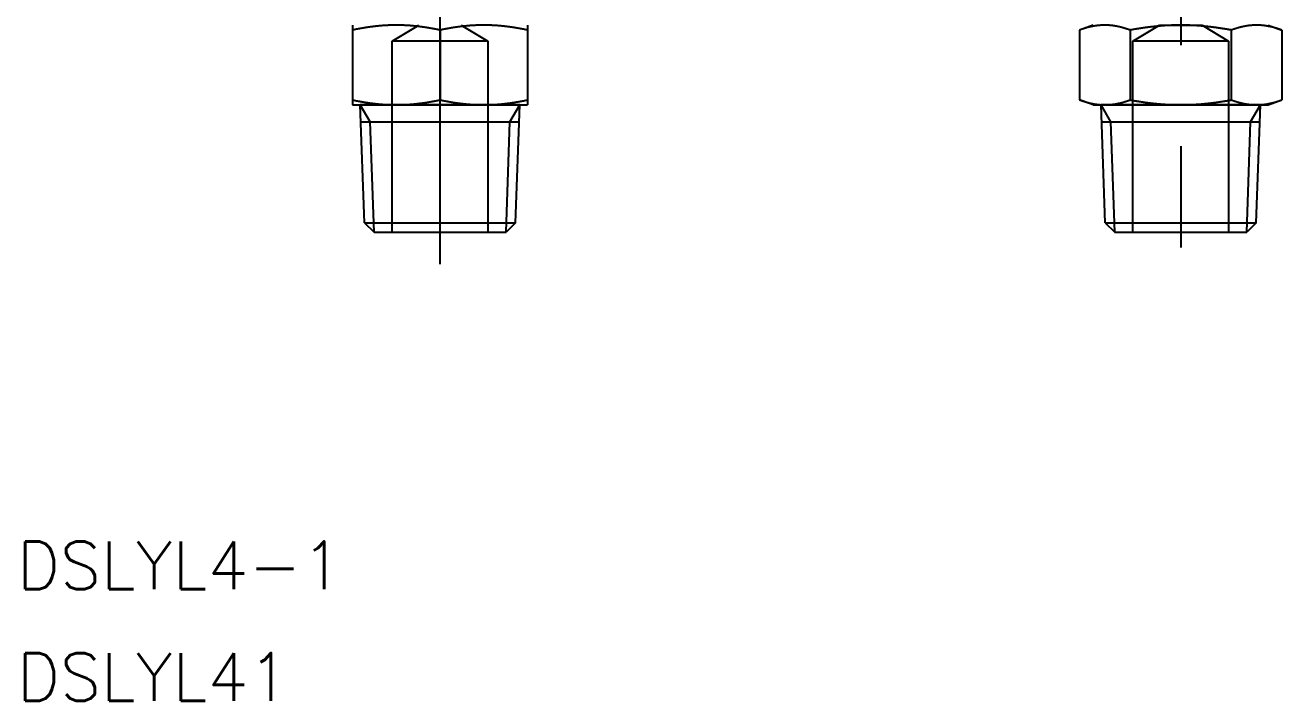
# Model space of a CAD drawing. Extents: x -72.6 to 11.1, y -57.8 to 40.1.
# Drawn here: x -72.6 to 6.4, y -57.8 to -15.4 of the extents above; entities that cross this region are included whole.
import ezdxf

# ---------------------------------------------------------------- set-up
doc = ezdxf.new("R2010")
doc.units = 0
doc.linetypes.add('CENTER', pattern=[50.8, 31.75, -6.35, 6.35, -6.35])
doc.linetypes.add('DASHED', pattern=[19.05, 12.7, -6.35])
doc.layers.get('0').update_dxf_attribs({"linetype": 'CONTINUOUS'})
doc.layers.add('CENTER', color=1, linetype='CENTER')
doc.styles.get("Standard").update_dxf_attribs({"font": 'txt.shx', "height": 3, "bigfont": 'bigfont.shx'})

msp = doc.modelspace()

# ---------------------------------------------------------------- linework, layer by layer
at = {"color": 7, "linetype": 'CONTINUOUS'}
for p, q in [((-52.012, -15.4), (-52.012, -15.71)), ((-52.012, -15.71), (-52.012, -20.09)), ((-46.512, -15.71), (-46.512, -20.09)), ((-41.012, -15.4), (-41.012, -15.71)), ((-41.012, -15.71), (-41.012, -20.09)), ((-5.5, -15.4), (-6.351, -15.71)), ((-6.351, -15.71), (-6.351, -20.09)), ((-3.175, -15.71), (-3.175, -20.09)), ((3.175, -15.71), (3.175, -20.09)), ((5.5, -15.4), (6.351, -15.71)), ((6.351, -15.71), (6.351, -20.09)), ((-52.012, -20.09), (-52.012, -20.4)), ((-52.012, -20.4), (-49.262, -20.4)), ((-41.507, -20.4), (-51.516, -20.4)), ((-51.258, -27.798), (-51.516, -20.4)), ((-49.262, -20.4), (-43.762, -20.4)), ((-43.762, -20.4), (-41.012, -20.4)), ((-41.765, -27.798), (-41.507, -20.4)), ((-41.012, -20.09), (-41.012, -20.4)), ((-5.5, -20.4), (-6.351, -20.09)), ((-5.5, -20.4), (-4.763, -20.4)), ((5.005, -20.4), (-5.005, -20.4)), ((-4.746, -27.798), (-5.005, -20.4)), ((-4.763, -20.4), (0, -20.4)), ((0, -20.4), (4.763, -20.4)), ((4.746, -27.798), (5.005, -20.4)), ((4.763, -20.4), (5.5, -20.4)), ((5.5, -20.4), (6.351, -20.09)), ((-51.479, -21.471), (-41.544, -21.471)), ((-4.967, -21.471), (4.967, -21.471)), ((-51.258, -27.798), (-41.765, -27.798)), ((-51.258, -27.798), (-50.656, -28.4)), ((-50.656, -28.4), (-42.367, -28.4)), ((-41.765, -27.798), (-42.367, -28.4)), ((-4.746, -27.798), (4.746, -27.798)), ((-4.746, -27.798), (-4.144, -28.4)), ((-4.144, -28.4), (4.144, -28.4)), ((4.746, -27.798), (4.144, -28.4))]:
    msp.add_line(p, q, dxfattribs=at)
at = {"color": 3, "linetype": 'DASHED'}
for p, q in [((-49.512, -16.4), (-47.847, -15.4)), ((-45.176, -15.4), (-43.512, -16.4)), ((-3, -16.4), (-1.336, -15.4)), ((-1.336, -15.4), (1.336, -15.4)), ((1.336, -15.4), (3, -16.4)), ((-43.512, -16.4), (-49.512, -16.4)), ((-49.512, -28.4), (-49.512, -16.4)), ((-43.512, -16.4), (-43.512, -28.4)), ((3, -16.4), (-3, -16.4)), ((-3, -28.4), (-3, -16.4)), ((3, -16.4), (3, -28.4))]:
    msp.add_line(p, q, dxfattribs=at)
at = {"color": 3, "linetype": 'CONTINUOUS'}
for p, q in [((-50.898, -21.471), (-51.516, -20.4)), ((-42.125, -21.471), (-41.507, -20.4)), ((-4.386, -21.471), (-5.005, -20.4)), ((4.386, -21.471), (5.005, -20.4)), ((-50.656, -28.4), (-50.898, -21.471)), ((-42.367, -28.4), (-42.125, -21.471)), ((-4.144, -28.4), (-4.386, -21.471)), ((4.144, -28.4), (4.386, -21.471))]:
    msp.add_line(p, q, dxfattribs=at)
at = {"color": 7}
for points in [[(-49.262, -15.4, 0), (-49.291, -15.4, 0), (-49.32, -15.4, 0), (-49.349, -15.4, 0), (-49.378, -15.401, 0), (-49.407, -15.401, 0), (-49.436, -15.401, 0), (-49.465, -15.402, 0), (-49.494, -15.402, 0), (-49.523, -15.403, 0), (-49.552, -15.404, 0), (-49.581, -15.405, 0), (-49.609, -15.405, 0), (-49.638, -15.406, 0), (-49.667, -15.407, 0), (-49.695, -15.408, 0), (-49.724, -15.409, 0), (-49.753, -15.411, 0), (-49.781, -15.412, 0), (-49.81, -15.413, 0), (-49.838, -15.415, 0), (-49.867, -15.416, 0), (-49.895, -15.418, 0), (-49.924, -15.419, 0), (-49.952, -15.421, 0), (-49.98, -15.423, 0), (-50.009, -15.425, 0), (-50.037, -15.426, 0), (-50.066, -15.428, 0), (-50.094, -15.43, 0), (-50.122, -15.432, 0), (-50.151, -15.435, 0), (-50.179, -15.437, 0), (-50.207, -15.439, 0), (-50.236, -15.441, 0), (-50.264, -15.444, 0), (-50.292, -15.446, 0), (-50.321, -15.449, 0), (-50.349, -15.451, 0), (-50.377, -15.454, 0), (-50.406, -15.457, 0), (-50.434, -15.46, 0), (-50.463, -15.463, 0), (-50.491, -15.466, 0), (-50.519, -15.469, 0), (-50.548, -15.472, 0), (-50.576, -15.475, 0), (-50.605, -15.478, 0), (-50.633, -15.481, 0), (-50.661, -15.485, 0), (-50.69, -15.488, 0), (-50.718, -15.492, 0), (-50.747, -15.495, 0), (-50.776, -15.499, 0), (-50.804, -15.502, 0), (-50.833, -15.506, 0), (-50.861, -15.51, 0), (-50.89, -15.514, 0), (-50.919, -15.518, 0), (-50.947, -15.522, 0), (-50.976, -15.526, 0), (-51.005, -15.53, 0), (-51.034, -15.534, 0), (-51.062, -15.538, 0), (-51.091, -15.543, 0), (-51.12, -15.547, 0), (-51.149, -15.552, 0), (-51.178, -15.556, 0), (-51.207, -15.561, 0), (-51.236, -15.565, 0), (-51.265, -15.57, 0), (-51.295, -15.575, 0), (-51.324, -15.58, 0), (-51.353, -15.585, 0), (-51.382, -15.589, 0), (-51.412, -15.595, 0), (-51.441, -15.6, 0), (-51.471, -15.605, 0), (-51.5, -15.61, 0), (-51.53, -15.615, 0), (-51.559, -15.621, 0), (-51.589, -15.626, 0), (-51.619, -15.632, 0), (-51.649, -15.637, 0), (-51.678, -15.643, 0), (-51.708, -15.649, 0), (-51.738, -15.655, 0), (-51.769, -15.66, 0), (-51.799, -15.666, 0), (-51.829, -15.672, 0), (-51.859, -15.678, 0), (-51.889, -15.684, 0), (-51.92, -15.691, 0), (-51.95, -15.697, 0), (-51.981, -15.703, 0), (-52.012, -15.71, 0)], [(-46.512, -15.71, 0), (-46.542, -15.703, 0), (-46.573, -15.697, 0), (-46.603, -15.691, 0), (-46.634, -15.684, 0), (-46.664, -15.678, 0), (-46.694, -15.672, 0), (-46.724, -15.666, 0), (-46.755, -15.66, 0), (-46.785, -15.655, 0), (-46.815, -15.649, 0), (-46.845, -15.643, 0), (-46.875, -15.637, 0), (-46.904, -15.632, 0), (-46.934, -15.626, 0), (-46.964, -15.621, 0), (-46.993, -15.615, 0), (-47.023, -15.61, 0), (-47.053, -15.605, 0), (-47.082, -15.6, 0), (-47.111, -15.595, 0), (-47.141, -15.589, 0), (-47.17, -15.585, 0), (-47.199, -15.58, 0), (-47.228, -15.575, 0), (-47.258, -15.57, 0), (-47.287, -15.565, 0), (-47.316, -15.561, 0), (-47.345, -15.556, 0), (-47.374, -15.552, 0), (-47.403, -15.547, 0), (-47.432, -15.543, 0), (-47.461, -15.538, 0), (-47.489, -15.534, 0), (-47.518, -15.53, 0), (-47.547, -15.526, 0), (-47.576, -15.522, 0), (-47.605, -15.518, 0), (-47.633, -15.514, 0), (-47.662, -15.51, 0), (-47.69, -15.506, 0), (-47.719, -15.502, 0), (-47.748, -15.499, 0), (-47.776, -15.495, 0), (-47.805, -15.492, 0), (-47.833, -15.488, 0), (-47.862, -15.485, 0), (-47.89, -15.481, 0), (-47.919, -15.478, 0), (-47.947, -15.475, 0), (-47.975, -15.472, 0), (-48.004, -15.469, 0), (-48.032, -15.466, 0), (-48.06, -15.463, 0), (-48.089, -15.46, 0), (-48.117, -15.457, 0), (-48.146, -15.454, 0), (-48.174, -15.451, 0), (-48.202, -15.449, 0), (-48.231, -15.446, 0), (-48.259, -15.444, 0), (-48.287, -15.441, 0), (-48.316, -15.439, 0), (-48.344, -15.437, 0), (-48.372, -15.435, 0), (-48.401, -15.432, 0), (-48.429, -15.43, 0), (-48.458, -15.428, 0), (-48.486, -15.426, 0), (-48.514, -15.425, 0), (-48.543, -15.423, 0), (-48.571, -15.421, 0), (-48.599, -15.419, 0), (-48.628, -15.418, 0), (-48.656, -15.416, 0), (-48.685, -15.415, 0), (-48.714, -15.413, 0), (-48.742, -15.412, 0), (-48.771, -15.411, 0), (-48.799, -15.409, 0), (-48.828, -15.408, 0), (-48.856, -15.407, 0), (-48.885, -15.406, 0), (-48.914, -15.405, 0), (-48.943, -15.405, 0), (-48.971, -15.404, 0), (-49, -15.403, 0), (-49.029, -15.402, 0), (-49.058, -15.402, 0), (-49.087, -15.401, 0), (-49.116, -15.401, 0), (-49.145, -15.401, 0), (-49.174, -15.4, 0), (-49.203, -15.4, 0), (-49.232, -15.4, 0), (-49.262, -15.4, 0)], [(-43.762, -15.4, 0), (-43.791, -15.4, 0), (-43.82, -15.4, 0), (-43.849, -15.4, 0), (-43.878, -15.401, 0), (-43.907, -15.401, 0), (-43.936, -15.401, 0), (-43.965, -15.402, 0), (-43.994, -15.402, 0), (-44.023, -15.403, 0), (-44.052, -15.404, 0), (-44.081, -15.405, 0), (-44.109, -15.405, 0), (-44.138, -15.406, 0), (-44.167, -15.407, 0), (-44.195, -15.408, 0), (-44.224, -15.409, 0), (-44.253, -15.411, 0), (-44.281, -15.412, 0), (-44.31, -15.413, 0), (-44.338, -15.415, 0), (-44.367, -15.416, 0), (-44.395, -15.418, 0), (-44.424, -15.419, 0), (-44.452, -15.421, 0), (-44.48, -15.423, 0), (-44.509, -15.425, 0), (-44.537, -15.426, 0), (-44.566, -15.428, 0), (-44.594, -15.43, 0), (-44.622, -15.432, 0), (-44.651, -15.435, 0), (-44.679, -15.437, 0), (-44.707, -15.439, 0), (-44.736, -15.441, 0), (-44.764, -15.444, 0), (-44.792, -15.446, 0), (-44.821, -15.449, 0), (-44.849, -15.451, 0), (-44.877, -15.454, 0), (-44.906, -15.457, 0), (-44.934, -15.46, 0), (-44.963, -15.463, 0), (-44.991, -15.466, 0), (-45.019, -15.469, 0), (-45.048, -15.472, 0), (-45.076, -15.475, 0), (-45.105, -15.478, 0), (-45.133, -15.481, 0), (-45.161, -15.485, 0), (-45.19, -15.488, 0), (-45.218, -15.492, 0), (-45.247, -15.495, 0), (-45.276, -15.499, 0), (-45.304, -15.502, 0), (-45.333, -15.506, 0), (-45.361, -15.51, 0), (-45.39, -15.514, 0), (-45.419, -15.518, 0), (-45.447, -15.522, 0), (-45.476, -15.526, 0), (-45.505, -15.53, 0), (-45.534, -15.534, 0), (-45.562, -15.538, 0), (-45.591, -15.543, 0), (-45.62, -15.547, 0), (-45.649, -15.552, 0), (-45.678, -15.556, 0), (-45.707, -15.561, 0), (-45.736, -15.565, 0), (-45.765, -15.57, 0), (-45.795, -15.575, 0), (-45.824, -15.58, 0), (-45.853, -15.585, 0), (-45.882, -15.589, 0), (-45.912, -15.595, 0), (-45.941, -15.6, 0), (-45.971, -15.605, 0), (-46, -15.61, 0), (-46.03, -15.615, 0), (-46.059, -15.621, 0), (-46.089, -15.626, 0), (-46.119, -15.632, 0), (-46.149, -15.637, 0), (-46.178, -15.643, 0), (-46.208, -15.649, 0), (-46.238, -15.655, 0), (-46.269, -15.66, 0), (-46.299, -15.666, 0), (-46.329, -15.672, 0), (-46.359, -15.678, 0), (-46.389, -15.684, 0), (-46.42, -15.691, 0), (-46.45, -15.697, 0), (-46.481, -15.703, 0), (-46.512, -15.71, 0)], [(-41.012, -15.71, 0), (-41.042, -15.703, 0), (-41.073, -15.697, 0), (-41.103, -15.691, 0), (-41.134, -15.684, 0), (-41.164, -15.678, 0), (-41.194, -15.672, 0), (-41.224, -15.666, 0), (-41.255, -15.66, 0), (-41.285, -15.655, 0), (-41.315, -15.649, 0), (-41.345, -15.643, 0), (-41.375, -15.637, 0), (-41.404, -15.632, 0), (-41.434, -15.626, 0), (-41.464, -15.621, 0), (-41.493, -15.615, 0), (-41.523, -15.61, 0), (-41.553, -15.605, 0), (-41.582, -15.6, 0), (-41.611, -15.595, 0), (-41.641, -15.589, 0), (-41.67, -15.585, 0), (-41.699, -15.58, 0), (-41.728, -15.575, 0), (-41.758, -15.57, 0), (-41.787, -15.565, 0), (-41.816, -15.561, 0), (-41.845, -15.556, 0), (-41.874, -15.552, 0), (-41.903, -15.547, 0), (-41.932, -15.543, 0), (-41.961, -15.538, 0), (-41.989, -15.534, 0), (-42.018, -15.53, 0), (-42.047, -15.526, 0), (-42.076, -15.522, 0), (-42.105, -15.518, 0), (-42.133, -15.514, 0), (-42.162, -15.51, 0), (-42.19, -15.506, 0), (-42.219, -15.502, 0), (-42.248, -15.499, 0), (-42.276, -15.495, 0), (-42.305, -15.492, 0), (-42.333, -15.488, 0), (-42.362, -15.485, 0), (-42.39, -15.481, 0), (-42.419, -15.478, 0), (-42.447, -15.475, 0), (-42.475, -15.472, 0), (-42.504, -15.469, 0), (-42.532, -15.466, 0), (-42.56, -15.463, 0), (-42.589, -15.46, 0), (-42.617, -15.457, 0), (-42.646, -15.454, 0), (-42.674, -15.451, 0), (-42.702, -15.449, 0), (-42.731, -15.446, 0), (-42.759, -15.444, 0), (-42.787, -15.441, 0), (-42.816, -15.439, 0), (-42.844, -15.437, 0), (-42.872, -15.435, 0), (-42.901, -15.432, 0), (-42.929, -15.43, 0), (-42.958, -15.428, 0), (-42.986, -15.426, 0), (-43.014, -15.425, 0), (-43.043, -15.423, 0), (-43.071, -15.421, 0), (-43.099, -15.419, 0), (-43.128, -15.418, 0), (-43.156, -15.416, 0), (-43.185, -15.415, 0), (-43.214, -15.413, 0), (-43.242, -15.412, 0), (-43.271, -15.411, 0), (-43.299, -15.409, 0), (-43.328, -15.408, 0), (-43.356, -15.407, 0), (-43.385, -15.406, 0), (-43.414, -15.405, 0), (-43.443, -15.405, 0), (-43.471, -15.404, 0), (-43.5, -15.403, 0), (-43.529, -15.402, 0), (-43.558, -15.402, 0), (-43.587, -15.401, 0), (-43.616, -15.401, 0), (-43.645, -15.401, 0), (-43.674, -15.4, 0), (-43.703, -15.4, 0), (-43.732, -15.4, 0), (-43.762, -15.4, 0)], [(-4.763, -15.4, 0), (-4.78, -15.4, 0), (-4.797, -15.4, 0), (-4.814, -15.4, 0), (-4.83, -15.401, 0), (-4.847, -15.401, 0), (-4.864, -15.401, 0), (-4.881, -15.402, 0), (-4.897, -15.402, 0), (-4.914, -15.403, 0), (-4.931, -15.404, 0), (-4.947, -15.405, 0), (-4.964, -15.405, 0), (-4.98, -15.406, 0), (-4.997, -15.407, 0), (-5.014, -15.408, 0), (-5.03, -15.409, 0), (-5.047, -15.411, 0), (-5.063, -15.412, 0), (-5.08, -15.413, 0), (-5.096, -15.415, 0), (-5.112, -15.416, 0), (-5.129, -15.418, 0), (-5.145, -15.419, 0), (-5.162, -15.421, 0), (-5.178, -15.423, 0), (-5.195, -15.425, 0), (-5.211, -15.426, 0), (-5.227, -15.428, 0), (-5.244, -15.43, 0), (-5.26, -15.432, 0), (-5.277, -15.435, 0), (-5.293, -15.437, 0), (-5.309, -15.439, 0), (-5.326, -15.441, 0), (-5.342, -15.444, 0), (-5.358, -15.446, 0), (-5.375, -15.449, 0), (-5.391, -15.451, 0), (-5.407, -15.454, 0), (-5.424, -15.457, 0), (-5.44, -15.46, 0), (-5.457, -15.463, 0), (-5.473, -15.466, 0), (-5.489, -15.469, 0), (-5.506, -15.472, 0), (-5.522, -15.475, 0), (-5.539, -15.478, 0), (-5.555, -15.481, 0), (-5.571, -15.485, 0), (-5.588, -15.488, 0), (-5.604, -15.492, 0), (-5.621, -15.495, 0), (-5.637, -15.499, 0), (-5.654, -15.502, 0), (-5.67, -15.506, 0), (-5.687, -15.51, 0), (-5.703, -15.514, 0), (-5.72, -15.518, 0), (-5.736, -15.522, 0), (-5.753, -15.526, 0), (-5.77, -15.53, 0), (-5.786, -15.534, 0), (-5.803, -15.538, 0), (-5.82, -15.543, 0), (-5.836, -15.547, 0), (-5.853, -15.552, 0), (-5.87, -15.556, 0), (-5.886, -15.561, 0), (-5.903, -15.565, 0), (-5.92, -15.57, 0), (-5.937, -15.575, 0), (-5.954, -15.58, 0), (-5.971, -15.585, 0), (-5.988, -15.589, 0), (-6.005, -15.595, 0), (-6.022, -15.6, 0), (-6.039, -15.605, 0), (-6.056, -15.61, 0), (-6.073, -15.615, 0), (-6.09, -15.621, 0), (-6.107, -15.626, 0), (-6.124, -15.632, 0), (-6.141, -15.637, 0), (-6.159, -15.643, 0), (-6.176, -15.649, 0), (-6.193, -15.655, 0), (-6.21, -15.66, 0), (-6.228, -15.666, 0), (-6.245, -15.672, 0), (-6.263, -15.678, 0), (-6.28, -15.684, 0), (-6.298, -15.691, 0), (-6.316, -15.697, 0), (-6.333, -15.703, 0), (-6.351, -15.71, 0)], [(-3.175, -15.71, 0), (-3.193, -15.703, 0), (-3.211, -15.697, 0), (-3.228, -15.691, 0), (-3.246, -15.684, 0), (-3.263, -15.678, 0), (-3.281, -15.672, 0), (-3.298, -15.666, 0), (-3.316, -15.66, 0), (-3.333, -15.655, 0), (-3.35, -15.649, 0), (-3.368, -15.643, 0), (-3.385, -15.637, 0), (-3.402, -15.632, 0), (-3.419, -15.626, 0), (-3.437, -15.621, 0), (-3.454, -15.615, 0), (-3.471, -15.61, 0), (-3.488, -15.605, 0), (-3.505, -15.6, 0), (-3.522, -15.595, 0), (-3.539, -15.589, 0), (-3.556, -15.585, 0), (-3.573, -15.58, 0), (-3.589, -15.575, 0), (-3.606, -15.57, 0), (-3.623, -15.565, 0), (-3.64, -15.561, 0), (-3.657, -15.556, 0), (-3.673, -15.552, 0), (-3.69, -15.547, 0), (-3.707, -15.543, 0), (-3.723, -15.538, 0), (-3.74, -15.534, 0), (-3.757, -15.53, 0), (-3.773, -15.526, 0), (-3.79, -15.522, 0), (-3.806, -15.518, 0), (-3.823, -15.514, 0), (-3.84, -15.51, 0), (-3.856, -15.506, 0), (-3.873, -15.502, 0), (-3.889, -15.499, 0), (-3.906, -15.495, 0), (-3.922, -15.492, 0), (-3.938, -15.488, 0), (-3.955, -15.485, 0), (-3.971, -15.481, 0), (-3.988, -15.478, 0), (-4.004, -15.475, 0), (-4.021, -15.472, 0), (-4.037, -15.469, 0), (-4.053, -15.466, 0), (-4.07, -15.463, 0), (-4.086, -15.46, 0), (-4.102, -15.457, 0), (-4.119, -15.454, 0), (-4.135, -15.451, 0), (-4.152, -15.449, 0), (-4.168, -15.446, 0), (-4.184, -15.444, 0), (-4.201, -15.441, 0), (-4.217, -15.439, 0), (-4.233, -15.437, 0), (-4.25, -15.435, 0), (-4.266, -15.432, 0), (-4.283, -15.43, 0), (-4.299, -15.428, 0), (-4.315, -15.426, 0), (-4.332, -15.425, 0), (-4.348, -15.423, 0), (-4.364, -15.421, 0), (-4.381, -15.419, 0), (-4.397, -15.418, 0), (-4.414, -15.416, 0), (-4.43, -15.415, 0), (-4.447, -15.413, 0), (-4.463, -15.412, 0), (-4.48, -15.411, 0), (-4.496, -15.409, 0), (-4.513, -15.408, 0), (-4.529, -15.407, 0), (-4.546, -15.406, 0), (-4.562, -15.405, 0), (-4.579, -15.405, 0), (-4.596, -15.404, 0), (-4.612, -15.403, 0), (-4.629, -15.402, 0), (-4.646, -15.402, 0), (-4.662, -15.401, 0), (-4.679, -15.401, 0), (-4.696, -15.401, 0), (-4.713, -15.4, 0), (-4.729, -15.4, 0), (-4.746, -15.4, 0), (-4.763, -15.4, 0)], [(0, -15.4, 0), (-0.034, -15.4, 0), (-0.067, -15.4, 0), (-0.101, -15.4, 0), (-0.135, -15.401, 0), (-0.168, -15.401, 0), (-0.202, -15.401, 0), (-0.235, -15.402, 0), (-0.268, -15.402, 0), (-0.302, -15.403, 0), (-0.335, -15.404, 0), (-0.368, -15.405, 0), (-0.402, -15.405, 0), (-0.435, -15.406, 0), (-0.468, -15.407, 0), (-0.501, -15.408, 0), (-0.534, -15.409, 0), (-0.567, -15.411, 0), (-0.6, -15.412, 0), (-0.633, -15.413, 0), (-0.666, -15.415, 0), (-0.699, -15.416, 0), (-0.732, -15.418, 0), (-0.764, -15.419, 0), (-0.797, -15.421, 0), (-0.83, -15.423, 0), (-0.863, -15.425, 0), (-0.896, -15.426, 0), (-0.928, -15.428, 0), (-0.961, -15.43, 0), (-0.994, -15.432, 0), (-1.027, -15.435, 0), (-1.059, -15.437, 0), (-1.092, -15.439, 0), (-1.125, -15.441, 0), (-1.158, -15.444, 0), (-1.19, -15.446, 0), (-1.223, -15.449, 0), (-1.256, -15.451, 0), (-1.289, -15.454, 0), (-1.321, -15.457, 0), (-1.354, -15.46, 0), (-1.387, -15.463, 0), (-1.42, -15.466, 0), (-1.452, -15.469, 0), (-1.485, -15.472, 0), (-1.518, -15.475, 0), (-1.551, -15.478, 0), (-1.584, -15.481, 0), (-1.617, -15.485, 0), (-1.649, -15.488, 0), (-1.682, -15.492, 0), (-1.715, -15.495, 0), (-1.748, -15.499, 0), (-1.781, -15.502, 0), (-1.814, -15.506, 0), (-1.847, -15.51, 0), (-1.88, -15.514, 0), (-1.913, -15.518, 0), (-1.947, -15.522, 0), (-1.98, -15.526, 0), (-2.013, -15.53, 0), (-2.046, -15.534, 0), (-2.079, -15.538, 0), (-2.113, -15.543, 0), (-2.146, -15.547, 0), (-2.18, -15.552, 0), (-2.213, -15.556, 0), (-2.247, -15.561, 0), (-2.28, -15.565, 0), (-2.314, -15.57, 0), (-2.348, -15.575, 0), (-2.381, -15.58, 0), (-2.415, -15.585, 0), (-2.449, -15.589, 0), (-2.483, -15.595, 0), (-2.517, -15.6, 0), (-2.551, -15.605, 0), (-2.585, -15.61, 0), (-2.619, -15.615, 0), (-2.653, -15.621, 0), (-2.688, -15.626, 0), (-2.722, -15.632, 0), (-2.756, -15.637, 0), (-2.791, -15.643, 0), (-2.825, -15.649, 0), (-2.86, -15.655, 0), (-2.895, -15.66, 0), (-2.93, -15.666, 0), (-2.964, -15.672, 0), (-2.999, -15.678, 0), (-3.034, -15.684, 0), (-3.07, -15.691, 0), (-3.105, -15.697, 0), (-3.14, -15.703, 0), (-3.175, -15.71, 0)], [(3.175, -15.71, 0), (3.14, -15.703, 0), (3.105, -15.697, 0), (3.07, -15.691, 0), (3.034, -15.684, 0), (2.999, -15.678, 0), (2.964, -15.672, 0), (2.93, -15.666, 0), (2.895, -15.66, 0), (2.86, -15.655, 0), (2.825, -15.649, 0), (2.791, -15.643, 0), (2.756, -15.637, 0), (2.722, -15.632, 0), (2.688, -15.626, 0), (2.653, -15.621, 0), (2.619, -15.615, 0), (2.585, -15.61, 0), (2.551, -15.605, 0), (2.517, -15.6, 0), (2.483, -15.595, 0), (2.449, -15.589, 0), (2.415, -15.585, 0), (2.381, -15.58, 0), (2.348, -15.575, 0), (2.314, -15.57, 0), (2.28, -15.565, 0), (2.247, -15.561, 0), (2.213, -15.556, 0), (2.18, -15.552, 0), (2.146, -15.547, 0), (2.113, -15.543, 0), (2.079, -15.538, 0), (2.046, -15.534, 0), (2.013, -15.53, 0), (1.98, -15.526, 0), (1.947, -15.522, 0), (1.913, -15.518, 0), (1.88, -15.514, 0), (1.847, -15.51, 0), (1.814, -15.506, 0), (1.781, -15.502, 0), (1.748, -15.499, 0), (1.715, -15.495, 0), (1.682, -15.492, 0), (1.649, -15.488, 0), (1.617, -15.485, 0), (1.584, -15.481, 0), (1.551, -15.478, 0), (1.518, -15.475, 0), (1.485, -15.472, 0), (1.452, -15.469, 0), (1.42, -15.466, 0), (1.387, -15.463, 0), (1.354, -15.46, 0), (1.321, -15.457, 0), (1.289, -15.454, 0), (1.256, -15.451, 0), (1.223, -15.449, 0), (1.19, -15.446, 0), (1.158, -15.444, 0), (1.125, -15.441, 0), (1.092, -15.439, 0), (1.059, -15.437, 0), (1.027, -15.435, 0), (0.994, -15.432, 0), (0.961, -15.43, 0), (0.928, -15.428, 0), (0.896, -15.426, 0), (0.863, -15.425, 0), (0.83, -15.423, 0), (0.797, -15.421, 0), (0.764, -15.419, 0), (0.732, -15.418, 0), (0.699, -15.416, 0), (0.666, -15.415, 0), (0.633, -15.413, 0), (0.6, -15.412, 0), (0.567, -15.411, 0), (0.534, -15.409, 0), (0.501, -15.408, 0), (0.468, -15.407, 0), (0.435, -15.406, 0), (0.402, -15.405, 0), (0.368, -15.405, 0), (0.335, -15.404, 0), (0.302, -15.403, 0), (0.268, -15.402, 0), (0.235, -15.402, 0), (0.202, -15.401, 0), (0.168, -15.401, 0), (0.135, -15.401, 0), (0.101, -15.4, 0), (0.067, -15.4, 0), (0.034, -15.4, 0), (0, -15.4, 0)], [(4.763, -15.4, 0), (4.746, -15.4, 0), (4.729, -15.4, 0), (4.713, -15.4, 0), (4.696, -15.401, 0), (4.679, -15.401, 0), (4.662, -15.401, 0), (4.646, -15.402, 0), (4.629, -15.402, 0), (4.612, -15.403, 0), (4.596, -15.404, 0), (4.579, -15.405, 0), (4.562, -15.405, 0), (4.546, -15.406, 0), (4.529, -15.407, 0), (4.513, -15.408, 0), (4.496, -15.409, 0), (4.48, -15.411, 0), (4.463, -15.412, 0), (4.447, -15.413, 0), (4.43, -15.415, 0), (4.414, -15.416, 0), (4.397, -15.418, 0), (4.381, -15.419, 0), (4.364, -15.421, 0), (4.348, -15.423, 0), (4.332, -15.425, 0), (4.315, -15.426, 0), (4.299, -15.428, 0), (4.283, -15.43, 0), (4.266, -15.432, 0), (4.25, -15.435, 0), (4.233, -15.437, 0), (4.217, -15.439, 0), (4.201, -15.441, 0), (4.184, -15.444, 0), (4.168, -15.446, 0), (4.152, -15.449, 0), (4.135, -15.451, 0), (4.119, -15.454, 0), (4.102, -15.457, 0), (4.086, -15.46, 0), (4.07, -15.463, 0), (4.053, -15.466, 0), (4.037, -15.469, 0), (4.021, -15.472, 0), (4.004, -15.475, 0), (3.988, -15.478, 0), (3.971, -15.481, 0), (3.955, -15.485, 0), (3.938, -15.488, 0), (3.922, -15.492, 0), (3.906, -15.495, 0), (3.889, -15.499, 0), (3.873, -15.502, 0), (3.856, -15.506, 0), (3.84, -15.51, 0), (3.823, -15.514, 0), (3.806, -15.518, 0), (3.79, -15.522, 0), (3.773, -15.526, 0), (3.757, -15.53, 0), (3.74, -15.534, 0), (3.723, -15.538, 0), (3.707, -15.543, 0), (3.69, -15.547, 0), (3.673, -15.552, 0), (3.657, -15.556, 0), (3.64, -15.561, 0), (3.623, -15.565, 0), (3.606, -15.57, 0), (3.589, -15.575, 0), (3.573, -15.58, 0), (3.556, -15.585, 0), (3.539, -15.589, 0), (3.522, -15.595, 0), (3.505, -15.6, 0), (3.488, -15.605, 0), (3.471, -15.61, 0), (3.454, -15.615, 0), (3.437, -15.621, 0), (3.419, -15.626, 0), (3.402, -15.632, 0), (3.385, -15.637, 0), (3.368, -15.643, 0), (3.35, -15.649, 0), (3.333, -15.655, 0), (3.316, -15.66, 0), (3.298, -15.666, 0), (3.281, -15.672, 0), (3.263, -15.678, 0), (3.246, -15.684, 0), (3.228, -15.691, 0), (3.211, -15.697, 0), (3.193, -15.703, 0), (3.175, -15.71, 0)], [(6.351, -15.71, 0), (6.333, -15.703, 0), (6.316, -15.697, 0), (6.298, -15.691, 0), (6.28, -15.684, 0), (6.263, -15.678, 0), (6.245, -15.672, 0), (6.228, -15.666, 0), (6.21, -15.66, 0), (6.193, -15.655, 0), (6.176, -15.649, 0), (6.159, -15.643, 0), (6.141, -15.637, 0), (6.124, -15.632, 0), (6.107, -15.626, 0), (6.09, -15.621, 0), (6.073, -15.615, 0), (6.056, -15.61, 0), (6.039, -15.605, 0), (6.022, -15.6, 0), (6.005, -15.595, 0), (5.988, -15.589, 0), (5.971, -15.585, 0), (5.954, -15.58, 0), (5.937, -15.575, 0), (5.92, -15.57, 0), (5.903, -15.565, 0), (5.886, -15.561, 0), (5.87, -15.556, 0), (5.853, -15.552, 0), (5.836, -15.547, 0), (5.82, -15.543, 0), (5.803, -15.538, 0), (5.786, -15.534, 0), (5.77, -15.53, 0), (5.753, -15.526, 0), (5.736, -15.522, 0), (5.72, -15.518, 0), (5.703, -15.514, 0), (5.687, -15.51, 0), (5.67, -15.506, 0), (5.654, -15.502, 0), (5.637, -15.499, 0), (5.621, -15.495, 0), (5.604, -15.492, 0), (5.588, -15.488, 0), (5.571, -15.485, 0), (5.555, -15.481, 0), (5.539, -15.478, 0), (5.522, -15.475, 0), (5.506, -15.472, 0), (5.489, -15.469, 0), (5.473, -15.466, 0), (5.457, -15.463, 0), (5.44, -15.46, 0), (5.424, -15.457, 0), (5.407, -15.454, 0), (5.391, -15.451, 0), (5.375, -15.449, 0), (5.358, -15.446, 0), (5.342, -15.444, 0), (5.326, -15.441, 0), (5.309, -15.439, 0), (5.293, -15.437, 0), (5.277, -15.435, 0), (5.26, -15.432, 0), (5.244, -15.43, 0), (5.227, -15.428, 0), (5.211, -15.426, 0), (5.195, -15.425, 0), (5.178, -15.423, 0), (5.162, -15.421, 0), (5.145, -15.419, 0), (5.129, -15.418, 0), (5.112, -15.416, 0), (5.096, -15.415, 0), (5.08, -15.413, 0), (5.063, -15.412, 0), (5.047, -15.411, 0), (5.03, -15.409, 0), (5.014, -15.408, 0), (4.997, -15.407, 0), (4.98, -15.406, 0), (4.964, -15.405, 0), (4.947, -15.405, 0), (4.931, -15.404, 0), (4.914, -15.403, 0), (4.897, -15.402, 0), (4.881, -15.402, 0), (4.864, -15.401, 0), (4.847, -15.401, 0), (4.83, -15.401, 0), (4.814, -15.4, 0), (4.797, -15.4, 0), (4.78, -15.4, 0), (4.763, -15.4, 0)], [(-52.012, -20.09, 0), (-51.981, -20.097, 0), (-51.95, -20.103, 0), (-51.919, -20.109, 0), (-51.889, -20.116, 0), (-51.858, -20.122, 0), (-51.828, -20.128, 0), (-51.798, -20.134, 0), (-51.767, -20.14, 0), (-51.737, -20.146, 0), (-51.707, -20.151, 0), (-51.677, -20.157, 0), (-51.647, -20.163, 0), (-51.617, -20.169, 0), (-51.587, -20.174, 0), (-51.558, -20.18, 0), (-51.528, -20.185, 0), (-51.498, -20.19, 0), (-51.469, -20.195, 0), (-51.439, -20.201, 0), (-51.41, -20.206, 0), (-51.38, -20.211, 0), (-51.351, -20.216, 0), (-51.322, -20.221, 0), (-51.292, -20.226, 0), (-51.263, -20.23, 0), (-51.234, -20.235, 0), (-51.205, -20.24, 0), (-51.176, -20.244, 0), (-51.147, -20.249, 0), (-51.118, -20.253, 0), (-51.089, -20.258, 0), (-51.06, -20.262, 0), (-51.031, -20.266, 0), (-51.002, -20.27, 0), (-50.973, -20.275, 0), (-50.945, -20.279, 0), (-50.916, -20.283, 0), (-50.887, -20.287, 0), (-50.859, -20.291, 0), (-50.83, -20.294, 0), (-50.801, -20.298, 0), (-50.773, -20.302, 0), (-50.744, -20.305, 0), (-50.716, -20.309, 0), (-50.687, -20.312, 0), (-50.659, -20.316, 0), (-50.63, -20.319, 0), (-50.602, -20.322, 0), (-50.573, -20.326, 0), (-50.545, -20.329, 0), (-50.517, -20.332, 0), (-50.488, -20.335, 0), (-50.46, -20.338, 0), (-50.431, -20.34, 0), (-50.403, -20.343, 0), (-50.375, -20.346, 0), (-50.346, -20.349, 0), (-50.318, -20.351, 0), (-50.29, -20.354, 0), (-50.261, -20.356, 0), (-50.233, -20.359, 0), (-50.205, -20.361, 0), (-50.177, -20.363, 0), (-50.148, -20.366, 0), (-50.12, -20.368, 0), (-50.092, -20.37, 0), (-50.063, -20.372, 0), (-50.035, -20.374, 0), (-50.007, -20.376, 0), (-49.978, -20.378, 0), (-49.95, -20.379, 0), (-49.922, -20.381, 0), (-49.893, -20.383, 0), (-49.865, -20.384, 0), (-49.836, -20.386, 0), (-49.808, -20.387, 0), (-49.779, -20.388, 0), (-49.751, -20.39, 0), (-49.722, -20.391, 0), (-49.694, -20.392, 0), (-49.665, -20.393, 0), (-49.637, -20.394, 0), (-49.608, -20.395, 0), (-49.579, -20.395, 0), (-49.551, -20.396, 0), (-49.522, -20.397, 0), (-49.493, -20.398, 0), (-49.464, -20.398, 0), (-49.436, -20.399, 0), (-49.407, -20.399, 0), (-49.378, -20.399, 0), (-49.349, -20.4, 0), (-49.32, -20.4, 0), (-49.291, -20.4, 0), (-49.262, -20.4, 0)], [(-49.262, -20.4, 0), (-49.232, -20.4, 0), (-49.203, -20.4, 0), (-49.174, -20.4, 0), (-49.145, -20.399, 0), (-49.117, -20.399, 0), (-49.088, -20.399, 0), (-49.059, -20.398, 0), (-49.03, -20.398, 0), (-49.001, -20.397, 0), (-48.972, -20.396, 0), (-48.944, -20.395, 0), (-48.915, -20.395, 0), (-48.886, -20.394, 0), (-48.858, -20.393, 0), (-48.829, -20.392, 0), (-48.801, -20.391, 0), (-48.772, -20.39, 0), (-48.744, -20.388, 0), (-48.715, -20.387, 0), (-48.687, -20.386, 0), (-48.658, -20.384, 0), (-48.63, -20.383, 0), (-48.602, -20.381, 0), (-48.573, -20.379, 0), (-48.545, -20.378, 0), (-48.517, -20.376, 0), (-48.488, -20.374, 0), (-48.46, -20.372, 0), (-48.431, -20.37, 0), (-48.403, -20.368, 0), (-48.375, -20.366, 0), (-48.346, -20.363, 0), (-48.318, -20.361, 0), (-48.29, -20.359, 0), (-48.262, -20.356, 0), (-48.233, -20.354, 0), (-48.205, -20.351, 0), (-48.177, -20.349, 0), (-48.148, -20.346, 0), (-48.12, -20.343, 0), (-48.092, -20.34, 0), (-48.063, -20.338, 0), (-48.035, -20.335, 0), (-48.007, -20.332, 0), (-47.978, -20.329, 0), (-47.95, -20.326, 0), (-47.921, -20.322, 0), (-47.893, -20.319, 0), (-47.864, -20.316, 0), (-47.836, -20.312, 0), (-47.807, -20.309, 0), (-47.779, -20.305, 0), (-47.75, -20.302, 0), (-47.722, -20.298, 0), (-47.693, -20.294, 0), (-47.665, -20.291, 0), (-47.636, -20.287, 0), (-47.607, -20.283, 0), (-47.578, -20.279, 0), (-47.55, -20.275, 0), (-47.521, -20.27, 0), (-47.492, -20.266, 0), (-47.463, -20.262, 0), (-47.434, -20.258, 0), (-47.405, -20.253, 0), (-47.376, -20.249, 0), (-47.347, -20.244, 0), (-47.318, -20.24, 0), (-47.289, -20.235, 0), (-47.26, -20.23, 0), (-47.231, -20.226, 0), (-47.202, -20.221, 0), (-47.172, -20.216, 0), (-47.143, -20.211, 0), (-47.113, -20.206, 0), (-47.084, -20.201, 0), (-47.054, -20.195, 0), (-47.025, -20.19, 0), (-46.995, -20.185, 0), (-46.965, -20.18, 0), (-46.936, -20.174, 0), (-46.906, -20.169, 0), (-46.876, -20.163, 0), (-46.846, -20.157, 0), (-46.816, -20.151, 0), (-46.786, -20.146, 0), (-46.756, -20.14, 0), (-46.725, -20.134, 0), (-46.695, -20.128, 0), (-46.665, -20.122, 0), (-46.634, -20.116, 0), (-46.604, -20.109, 0), (-46.573, -20.103, 0), (-46.542, -20.097, 0), (-46.512, -20.09, 0)], [(-46.512, -20.09, 0), (-46.481, -20.097, 0), (-46.45, -20.103, 0), (-46.419, -20.109, 0), (-46.389, -20.116, 0), (-46.358, -20.122, 0), (-46.328, -20.128, 0), (-46.298, -20.134, 0), (-46.267, -20.14, 0), (-46.237, -20.146, 0), (-46.207, -20.151, 0), (-46.177, -20.157, 0), (-46.147, -20.163, 0), (-46.117, -20.169, 0), (-46.087, -20.174, 0), (-46.058, -20.18, 0), (-46.028, -20.185, 0), (-45.998, -20.19, 0), (-45.969, -20.195, 0), (-45.939, -20.201, 0), (-45.91, -20.206, 0), (-45.88, -20.211, 0), (-45.851, -20.216, 0), (-45.822, -20.221, 0), (-45.792, -20.226, 0), (-45.763, -20.23, 0), (-45.734, -20.235, 0), (-45.705, -20.24, 0), (-45.676, -20.244, 0), (-45.647, -20.249, 0), (-45.618, -20.253, 0), (-45.589, -20.258, 0), (-45.56, -20.262, 0), (-45.531, -20.266, 0), (-45.502, -20.27, 0), (-45.473, -20.275, 0), (-45.445, -20.279, 0), (-45.416, -20.283, 0), (-45.387, -20.287, 0), (-45.359, -20.291, 0), (-45.33, -20.294, 0), (-45.301, -20.298, 0), (-45.273, -20.302, 0), (-45.244, -20.305, 0), (-45.216, -20.309, 0), (-45.187, -20.312, 0), (-45.159, -20.316, 0), (-45.13, -20.319, 0), (-45.102, -20.322, 0), (-45.073, -20.326, 0), (-45.045, -20.329, 0), (-45.017, -20.332, 0), (-44.988, -20.335, 0), (-44.96, -20.338, 0), (-44.931, -20.34, 0), (-44.903, -20.343, 0), (-44.875, -20.346, 0), (-44.846, -20.349, 0), (-44.818, -20.351, 0), (-44.79, -20.354, 0), (-44.761, -20.356, 0), (-44.733, -20.359, 0), (-44.705, -20.361, 0), (-44.677, -20.363, 0), (-44.648, -20.366, 0), (-44.62, -20.368, 0), (-44.592, -20.37, 0), (-44.563, -20.372, 0), (-44.535, -20.374, 0), (-44.507, -20.376, 0), (-44.478, -20.378, 0), (-44.45, -20.379, 0), (-44.422, -20.381, 0), (-44.393, -20.383, 0), (-44.365, -20.384, 0), (-44.336, -20.386, 0), (-44.308, -20.387, 0), (-44.279, -20.388, 0), (-44.251, -20.39, 0), (-44.222, -20.391, 0), (-44.194, -20.392, 0), (-44.165, -20.393, 0), (-44.137, -20.394, 0), (-44.108, -20.395, 0), (-44.079, -20.395, 0), (-44.051, -20.396, 0), (-44.022, -20.397, 0), (-43.993, -20.398, 0), (-43.964, -20.398, 0), (-43.936, -20.399, 0), (-43.907, -20.399, 0), (-43.878, -20.399, 0), (-43.849, -20.4, 0), (-43.82, -20.4, 0), (-43.791, -20.4, 0), (-43.762, -20.4, 0)], [(-43.762, -20.4, 0), (-43.732, -20.4, 0), (-43.703, -20.4, 0), (-43.674, -20.4, 0), (-43.645, -20.399, 0), (-43.617, -20.399, 0), (-43.588, -20.399, 0), (-43.559, -20.398, 0), (-43.53, -20.398, 0), (-43.501, -20.397, 0), (-43.472, -20.396, 0), (-43.444, -20.395, 0), (-43.415, -20.395, 0), (-43.386, -20.394, 0), (-43.358, -20.393, 0), (-43.329, -20.392, 0), (-43.301, -20.391, 0), (-43.272, -20.39, 0), (-43.244, -20.388, 0), (-43.215, -20.387, 0), (-43.187, -20.386, 0), (-43.158, -20.384, 0), (-43.13, -20.383, 0), (-43.102, -20.381, 0), (-43.073, -20.379, 0), (-43.045, -20.378, 0), (-43.017, -20.376, 0), (-42.988, -20.374, 0), (-42.96, -20.372, 0), (-42.931, -20.37, 0), (-42.903, -20.368, 0), (-42.875, -20.366, 0), (-42.846, -20.363, 0), (-42.818, -20.361, 0), (-42.79, -20.359, 0), (-42.762, -20.356, 0), (-42.733, -20.354, 0), (-42.705, -20.351, 0), (-42.677, -20.349, 0), (-42.648, -20.346, 0), (-42.62, -20.343, 0), (-42.592, -20.34, 0), (-42.563, -20.338, 0), (-42.535, -20.335, 0), (-42.507, -20.332, 0), (-42.478, -20.329, 0), (-42.45, -20.326, 0), (-42.421, -20.322, 0), (-42.393, -20.319, 0), (-42.364, -20.316, 0), (-42.336, -20.312, 0), (-42.307, -20.309, 0), (-42.279, -20.305, 0), (-42.25, -20.302, 0), (-42.222, -20.298, 0), (-42.193, -20.294, 0), (-42.165, -20.291, 0), (-42.136, -20.287, 0), (-42.107, -20.283, 0), (-42.078, -20.279, 0), (-42.05, -20.275, 0), (-42.021, -20.27, 0), (-41.992, -20.266, 0), (-41.963, -20.262, 0), (-41.934, -20.258, 0), (-41.905, -20.253, 0), (-41.876, -20.249, 0), (-41.847, -20.244, 0), (-41.818, -20.24, 0), (-41.789, -20.235, 0), (-41.76, -20.23, 0), (-41.731, -20.226, 0), (-41.702, -20.221, 0), (-41.672, -20.216, 0), (-41.643, -20.211, 0), (-41.613, -20.206, 0), (-41.584, -20.201, 0), (-41.554, -20.195, 0), (-41.525, -20.19, 0), (-41.495, -20.185, 0), (-41.465, -20.18, 0), (-41.436, -20.174, 0), (-41.406, -20.169, 0), (-41.376, -20.163, 0), (-41.346, -20.157, 0), (-41.316, -20.151, 0), (-41.286, -20.146, 0), (-41.256, -20.14, 0), (-41.225, -20.134, 0), (-41.195, -20.128, 0), (-41.165, -20.122, 0), (-41.134, -20.116, 0), (-41.104, -20.109, 0), (-41.073, -20.103, 0), (-41.042, -20.097, 0), (-41.012, -20.09, 0)], [(-6.351, -20.09, 0), (-6.333, -20.097, 0), (-6.315, -20.103, 0), (-6.298, -20.109, 0), (-6.28, -20.116, 0), (-6.262, -20.122, 0), (-6.245, -20.128, 0), (-6.227, -20.134, 0), (-6.21, -20.14, 0), (-6.193, -20.146, 0), (-6.175, -20.151, 0), (-6.158, -20.157, 0), (-6.141, -20.163, 0), (-6.123, -20.169, 0), (-6.106, -20.174, 0), (-6.089, -20.18, 0), (-6.072, -20.185, 0), (-6.055, -20.19, 0), (-6.037, -20.195, 0), (-6.02, -20.201, 0), (-6.003, -20.206, 0), (-5.986, -20.211, 0), (-5.969, -20.216, 0), (-5.953, -20.221, 0), (-5.936, -20.226, 0), (-5.919, -20.23, 0), (-5.902, -20.235, 0), (-5.885, -20.24, 0), (-5.868, -20.244, 0), (-5.852, -20.249, 0), (-5.835, -20.253, 0), (-5.818, -20.258, 0), (-5.801, -20.262, 0), (-5.785, -20.266, 0), (-5.768, -20.27, 0), (-5.751, -20.275, 0), (-5.735, -20.279, 0), (-5.718, -20.283, 0), (-5.702, -20.287, 0), (-5.685, -20.291, 0), (-5.669, -20.294, 0), (-5.652, -20.298, 0), (-5.636, -20.302, 0), (-5.619, -20.305, 0), (-5.603, -20.309, 0), (-5.586, -20.312, 0), (-5.57, -20.316, 0), (-5.553, -20.319, 0), (-5.537, -20.322, 0), (-5.521, -20.326, 0), (-5.504, -20.329, 0), (-5.488, -20.332, 0), (-5.471, -20.335, 0), (-5.455, -20.338, 0), (-5.439, -20.34, 0), (-5.422, -20.343, 0), (-5.406, -20.346, 0), (-5.39, -20.349, 0), (-5.373, -20.351, 0), (-5.357, -20.354, 0), (-5.34, -20.356, 0), (-5.324, -20.359, 0), (-5.308, -20.361, 0), (-5.291, -20.363, 0), (-5.275, -20.366, 0), (-5.259, -20.368, 0), (-5.242, -20.37, 0), (-5.226, -20.372, 0), (-5.21, -20.374, 0), (-5.193, -20.376, 0), (-5.177, -20.378, 0), (-5.161, -20.379, 0), (-5.144, -20.381, 0), (-5.128, -20.383, 0), (-5.111, -20.384, 0), (-5.095, -20.386, 0), (-5.079, -20.387, 0), (-5.062, -20.388, 0), (-5.046, -20.39, 0), (-5.029, -20.391, 0), (-5.013, -20.392, 0), (-4.996, -20.393, 0), (-4.98, -20.394, 0), (-4.963, -20.395, 0), (-4.947, -20.395, 0), (-4.93, -20.396, 0), (-4.913, -20.397, 0), (-4.897, -20.398, 0), (-4.88, -20.398, 0), (-4.864, -20.399, 0), (-4.847, -20.399, 0), (-4.83, -20.399, 0), (-4.813, -20.4, 0), (-4.797, -20.4, 0), (-4.78, -20.4, 0), (-4.763, -20.4, 0)], [(-4.763, -20.4, 0), (-4.746, -20.4, 0), (-4.73, -20.4, 0), (-4.713, -20.4, 0), (-4.696, -20.399, 0), (-4.679, -20.399, 0), (-4.663, -20.399, 0), (-4.646, -20.398, 0), (-4.629, -20.398, 0), (-4.613, -20.397, 0), (-4.596, -20.396, 0), (-4.58, -20.395, 0), (-4.563, -20.395, 0), (-4.547, -20.394, 0), (-4.53, -20.393, 0), (-4.514, -20.392, 0), (-4.497, -20.391, 0), (-4.481, -20.39, 0), (-4.464, -20.388, 0), (-4.448, -20.387, 0), (-4.431, -20.386, 0), (-4.415, -20.384, 0), (-4.398, -20.383, 0), (-4.382, -20.381, 0), (-4.366, -20.379, 0), (-4.349, -20.378, 0), (-4.333, -20.376, 0), (-4.317, -20.374, 0), (-4.3, -20.372, 0), (-4.284, -20.37, 0), (-4.268, -20.368, 0), (-4.251, -20.366, 0), (-4.235, -20.363, 0), (-4.218, -20.361, 0), (-4.202, -20.359, 0), (-4.186, -20.356, 0), (-4.169, -20.354, 0), (-4.153, -20.351, 0), (-4.137, -20.349, 0), (-4.12, -20.346, 0), (-4.104, -20.343, 0), (-4.088, -20.34, 0), (-4.071, -20.338, 0), (-4.055, -20.335, 0), (-4.039, -20.332, 0), (-4.022, -20.329, 0), (-4.006, -20.326, 0), (-3.989, -20.322, 0), (-3.973, -20.319, 0), (-3.957, -20.316, 0), (-3.94, -20.312, 0), (-3.924, -20.309, 0), (-3.907, -20.305, 0), (-3.891, -20.302, 0), (-3.874, -20.298, 0), (-3.858, -20.294, 0), (-3.841, -20.291, 0), (-3.825, -20.287, 0), (-3.808, -20.283, 0), (-3.791, -20.279, 0), (-3.775, -20.275, 0), (-3.758, -20.27, 0), (-3.742, -20.266, 0), (-3.725, -20.262, 0), (-3.708, -20.258, 0), (-3.691, -20.253, 0), (-3.675, -20.249, 0), (-3.658, -20.244, 0), (-3.641, -20.24, 0), (-3.624, -20.235, 0), (-3.608, -20.23, 0), (-3.591, -20.226, 0), (-3.574, -20.221, 0), (-3.557, -20.216, 0), (-3.54, -20.211, 0), (-3.523, -20.206, 0), (-3.506, -20.201, 0), (-3.489, -20.195, 0), (-3.472, -20.19, 0), (-3.455, -20.185, 0), (-3.437, -20.18, 0), (-3.42, -20.174, 0), (-3.403, -20.169, 0), (-3.386, -20.163, 0), (-3.368, -20.157, 0), (-3.351, -20.151, 0), (-3.334, -20.146, 0), (-3.316, -20.14, 0), (-3.299, -20.134, 0), (-3.281, -20.128, 0), (-3.264, -20.122, 0), (-3.246, -20.116, 0), (-3.229, -20.109, 0), (-3.211, -20.103, 0), (-3.193, -20.097, 0), (-3.175, -20.09, 0)], [(-3.175, -20.09, 0), (-3.14, -20.097, 0), (-3.104, -20.103, 0), (-3.069, -20.109, 0), (-3.034, -20.116, 0), (-2.999, -20.122, 0), (-2.964, -20.128, 0), (-2.929, -20.134, 0), (-2.894, -20.14, 0), (-2.859, -20.146, 0), (-2.824, -20.151, 0), (-2.789, -20.157, 0), (-2.755, -20.163, 0), (-2.72, -20.169, 0), (-2.686, -20.174, 0), (-2.651, -20.18, 0), (-2.617, -20.185, 0), (-2.583, -20.19, 0), (-2.549, -20.195, 0), (-2.515, -20.201, 0), (-2.481, -20.206, 0), (-2.447, -20.211, 0), (-2.413, -20.216, 0), (-2.379, -20.221, 0), (-2.345, -20.226, 0), (-2.311, -20.23, 0), (-2.278, -20.235, 0), (-2.244, -20.24, 0), (-2.21, -20.244, 0), (-2.177, -20.249, 0), (-2.143, -20.253, 0), (-2.11, -20.258, 0), (-2.077, -20.262, 0), (-2.043, -20.266, 0), (-2.01, -20.27, 0), (-1.977, -20.275, 0), (-1.943, -20.279, 0), (-1.91, -20.283, 0), (-1.877, -20.287, 0), (-1.844, -20.291, 0), (-1.811, -20.294, 0), (-1.778, -20.298, 0), (-1.745, -20.302, 0), (-1.712, -20.305, 0), (-1.679, -20.309, 0), (-1.646, -20.312, 0), (-1.613, -20.316, 0), (-1.58, -20.319, 0), (-1.548, -20.322, 0), (-1.515, -20.326, 0), (-1.482, -20.329, 0), (-1.449, -20.332, 0), (-1.416, -20.335, 0), (-1.384, -20.338, 0), (-1.351, -20.34, 0), (-1.318, -20.343, 0), (-1.285, -20.346, 0), (-1.253, -20.349, 0), (-1.22, -20.351, 0), (-1.187, -20.354, 0), (-1.155, -20.356, 0), (-1.122, -20.359, 0), (-1.089, -20.361, 0), (-1.057, -20.363, 0), (-1.024, -20.366, 0), (-0.991, -20.368, 0), (-0.959, -20.37, 0), (-0.926, -20.372, 0), (-0.893, -20.374, 0), (-0.86, -20.376, 0), (-0.828, -20.378, 0), (-0.795, -20.379, 0), (-0.762, -20.381, 0), (-0.729, -20.383, 0), (-0.696, -20.384, 0), (-0.664, -20.386, 0), (-0.631, -20.387, 0), (-0.598, -20.388, 0), (-0.565, -20.39, 0), (-0.532, -20.391, 0), (-0.499, -20.392, 0), (-0.466, -20.393, 0), (-0.433, -20.394, 0), (-0.4, -20.395, 0), (-0.367, -20.395, 0), (-0.334, -20.396, 0), (-0.301, -20.397, 0), (-0.267, -20.398, 0), (-0.234, -20.398, 0), (-0.201, -20.399, 0), (-0.168, -20.399, 0), (-0.134, -20.399, 0), (-0.101, -20.4, 0), (-0.067, -20.4, 0), (-0.034, -20.4, 0), (0, -20.4, 0)], [(0, -20.4, 0), (0.034, -20.4, 0), (0.067, -20.4, 0), (0.101, -20.4, 0), (0.134, -20.399, 0), (0.168, -20.399, 0), (0.201, -20.399, 0), (0.234, -20.398, 0), (0.267, -20.398, 0), (0.301, -20.397, 0), (0.334, -20.396, 0), (0.367, -20.395, 0), (0.4, -20.395, 0), (0.433, -20.394, 0), (0.466, -20.393, 0), (0.499, -20.392, 0), (0.532, -20.391, 0), (0.565, -20.39, 0), (0.598, -20.388, 0), (0.631, -20.387, 0), (0.664, -20.386, 0), (0.696, -20.384, 0), (0.729, -20.383, 0), (0.762, -20.381, 0), (0.795, -20.379, 0), (0.828, -20.378, 0), (0.86, -20.376, 0), (0.893, -20.374, 0), (0.926, -20.372, 0), (0.959, -20.37, 0), (0.991, -20.368, 0), (1.024, -20.366, 0), (1.057, -20.363, 0), (1.089, -20.361, 0), (1.122, -20.359, 0), (1.155, -20.356, 0), (1.187, -20.354, 0), (1.22, -20.351, 0), (1.253, -20.349, 0), (1.285, -20.346, 0), (1.318, -20.343, 0), (1.351, -20.34, 0), (1.384, -20.338, 0), (1.416, -20.335, 0), (1.449, -20.332, 0), (1.482, -20.329, 0), (1.515, -20.326, 0), (1.548, -20.322, 0), (1.58, -20.319, 0), (1.613, -20.316, 0), (1.646, -20.312, 0), (1.679, -20.309, 0), (1.712, -20.305, 0), (1.745, -20.302, 0), (1.778, -20.298, 0), (1.811, -20.294, 0), (1.844, -20.291, 0), (1.877, -20.287, 0), (1.91, -20.283, 0), (1.943, -20.279, 0), (1.977, -20.275, 0), (2.01, -20.27, 0), (2.043, -20.266, 0), (2.077, -20.262, 0), (2.11, -20.258, 0), (2.143, -20.253, 0), (2.177, -20.249, 0), (2.21, -20.244, 0), (2.244, -20.24, 0), (2.278, -20.235, 0), (2.311, -20.23, 0), (2.345, -20.226, 0), (2.379, -20.221, 0), (2.413, -20.216, 0), (2.447, -20.211, 0), (2.481, -20.206, 0), (2.515, -20.201, 0), (2.549, -20.195, 0), (2.583, -20.19, 0), (2.617, -20.185, 0), (2.651, -20.18, 0), (2.686, -20.174, 0), (2.72, -20.169, 0), (2.755, -20.163, 0), (2.789, -20.157, 0), (2.824, -20.151, 0), (2.859, -20.146, 0), (2.894, -20.14, 0), (2.929, -20.134, 0), (2.964, -20.128, 0), (2.999, -20.122, 0), (3.034, -20.116, 0), (3.069, -20.109, 0), (3.104, -20.103, 0), (3.14, -20.097, 0), (3.175, -20.09, 0)], [(3.175, -20.09, 0), (3.193, -20.097, 0), (3.211, -20.103, 0), (3.229, -20.109, 0), (3.246, -20.116, 0), (3.264, -20.122, 0), (3.281, -20.128, 0), (3.299, -20.134, 0), (3.316, -20.14, 0), (3.334, -20.146, 0), (3.351, -20.151, 0), (3.368, -20.157, 0), (3.386, -20.163, 0), (3.403, -20.169, 0), (3.42, -20.174, 0), (3.437, -20.18, 0), (3.455, -20.185, 0), (3.472, -20.19, 0), (3.489, -20.195, 0), (3.506, -20.201, 0), (3.523, -20.206, 0), (3.54, -20.211, 0), (3.557, -20.216, 0), (3.574, -20.221, 0), (3.591, -20.226, 0), (3.608, -20.23, 0), (3.624, -20.235, 0), (3.641, -20.24, 0), (3.658, -20.244, 0), (3.675, -20.249, 0), (3.691, -20.253, 0), (3.708, -20.258, 0), (3.725, -20.262, 0), (3.742, -20.266, 0), (3.758, -20.27, 0), (3.775, -20.275, 0), (3.791, -20.279, 0), (3.808, -20.283, 0), (3.825, -20.287, 0), (3.841, -20.291, 0), (3.858, -20.294, 0), (3.874, -20.298, 0), (3.891, -20.302, 0), (3.907, -20.305, 0), (3.924, -20.309, 0), (3.94, -20.312, 0), (3.957, -20.316, 0), (3.973, -20.319, 0), (3.989, -20.322, 0), (4.006, -20.326, 0), (4.022, -20.329, 0), (4.039, -20.332, 0), (4.055, -20.335, 0), (4.071, -20.338, 0), (4.088, -20.34, 0), (4.104, -20.343, 0), (4.12, -20.346, 0), (4.137, -20.349, 0), (4.153, -20.351, 0), (4.169, -20.354, 0), (4.186, -20.356, 0), (4.202, -20.359, 0), (4.218, -20.361, 0), (4.235, -20.363, 0), (4.251, -20.366, 0), (4.268, -20.368, 0), (4.284, -20.37, 0), (4.3, -20.372, 0), (4.317, -20.374, 0), (4.333, -20.376, 0), (4.349, -20.378, 0), (4.366, -20.379, 0), (4.382, -20.381, 0), (4.398, -20.383, 0), (4.415, -20.384, 0), (4.431, -20.386, 0), (4.448, -20.387, 0), (4.464, -20.388, 0), (4.481, -20.39, 0), (4.497, -20.391, 0), (4.514, -20.392, 0), (4.53, -20.393, 0), (4.547, -20.394, 0), (4.563, -20.395, 0), (4.58, -20.395, 0), (4.596, -20.396, 0), (4.613, -20.397, 0), (4.629, -20.398, 0), (4.646, -20.398, 0), (4.663, -20.399, 0), (4.679, -20.399, 0), (4.696, -20.399, 0), (4.713, -20.4, 0), (4.73, -20.4, 0), (4.746, -20.4, 0), (4.763, -20.4, 0)], [(4.763, -20.4, 0), (4.78, -20.4, 0), (4.797, -20.4, 0), (4.813, -20.4, 0), (4.83, -20.399, 0), (4.847, -20.399, 0), (4.864, -20.399, 0), (4.88, -20.398, 0), (4.897, -20.398, 0), (4.913, -20.397, 0), (4.93, -20.396, 0), (4.947, -20.395, 0), (4.963, -20.395, 0), (4.98, -20.394, 0), (4.996, -20.393, 0), (5.013, -20.392, 0), (5.029, -20.391, 0), (5.046, -20.39, 0), (5.062, -20.388, 0), (5.079, -20.387, 0), (5.095, -20.386, 0), (5.111, -20.384, 0), (5.128, -20.383, 0), (5.144, -20.381, 0), (5.161, -20.379, 0), (5.177, -20.378, 0), (5.193, -20.376, 0), (5.21, -20.374, 0), (5.226, -20.372, 0), (5.242, -20.37, 0), (5.259, -20.368, 0), (5.275, -20.366, 0), (5.291, -20.363, 0), (5.308, -20.361, 0), (5.324, -20.359, 0), (5.34, -20.356, 0), (5.357, -20.354, 0), (5.373, -20.351, 0), (5.39, -20.349, 0), (5.406, -20.346, 0), (5.422, -20.343, 0), (5.439, -20.34, 0), (5.455, -20.338, 0), (5.471, -20.335, 0), (5.488, -20.332, 0), (5.504, -20.329, 0), (5.521, -20.326, 0), (5.537, -20.322, 0), (5.553, -20.319, 0), (5.57, -20.316, 0), (5.586, -20.312, 0), (5.603, -20.309, 0), (5.619, -20.305, 0), (5.636, -20.302, 0), (5.652, -20.298, 0), (5.669, -20.294, 0), (5.685, -20.291, 0), (5.702, -20.287, 0), (5.718, -20.283, 0), (5.735, -20.279, 0), (5.751, -20.275, 0), (5.768, -20.27, 0), (5.785, -20.266, 0), (5.801, -20.262, 0), (5.818, -20.258, 0), (5.835, -20.253, 0), (5.852, -20.249, 0), (5.868, -20.244, 0), (5.885, -20.24, 0), (5.902, -20.235, 0), (5.919, -20.23, 0), (5.936, -20.226, 0), (5.953, -20.221, 0), (5.969, -20.216, 0), (5.986, -20.211, 0), (6.003, -20.206, 0), (6.02, -20.201, 0), (6.037, -20.195, 0), (6.055, -20.19, 0), (6.072, -20.185, 0), (6.089, -20.18, 0), (6.106, -20.174, 0), (6.123, -20.169, 0), (6.141, -20.163, 0), (6.158, -20.157, 0), (6.175, -20.151, 0), (6.193, -20.146, 0), (6.21, -20.14, 0), (6.227, -20.134, 0), (6.245, -20.128, 0), (6.262, -20.122, 0), (6.28, -20.116, 0), (6.298, -20.109, 0), (6.315, -20.103, 0), (6.333, -20.097, 0), (6.351, -20.09, 0)]]:
    msp.add_polyline3d(points, dxfattribs=at)
at = {"layer": 'CENTER', "color": 1, "linetype": 'CENTER'}
for p, q in [((-46.512, -30.4), (-46.512, 15.1)), ((0, 15.1), (0, -30.4))]:
    msp.add_line(p, q, dxfattribs=at)

# ---------------------------------------------------------------- texts
at = {"color": 7, "linetype": 'CONTINUOUS'}
for s, p in [('DSLYL4-1', (-73.077, -50.798)), ('DSLYL41', (-73.077, -57.798))]:
    msp.add_text(s, height=3, dxfattribs=at).set_placement(p)

doc.saveas('drawing.dxf')
